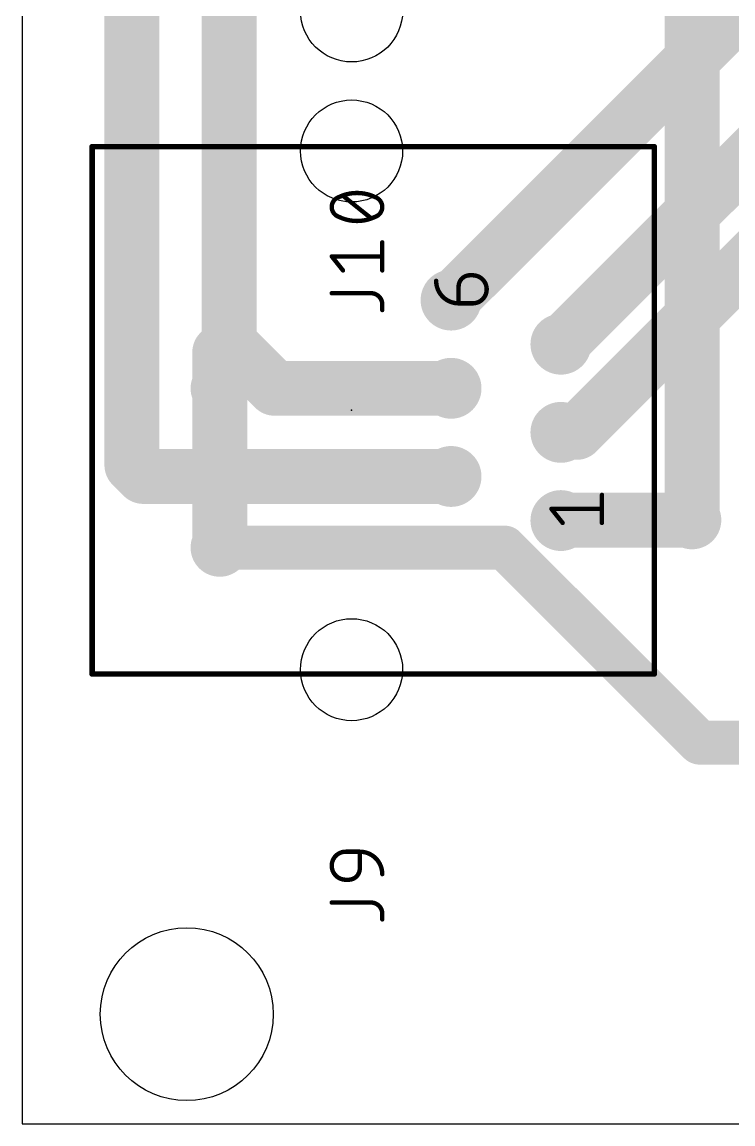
# Model space of a CAD drawing. Extents: x -1.3 to 90, y -14.6 to 68.6.
# Drawn here: x -1.27 to 15.17, y -12.7 to 12.79 of the extents above; entities that cross this region are included whole.
import ezdxf

# ---------------------------------------------------------------- set-up
doc = ezdxf.new("R2010")
doc.units = 0
for name, color, linetype in [('1', 22, 'CONTINUOUS'), ('16', 175, 'CONTINUOUS'), ('17', 82, 'CONTINUOUS'), ('18', 82, 'CONTINUOUS'), ('20', 30, 'CONTINUOUS'), ('21', 253, 'CONTINUOUS'), ('23', 7, 'CONTINUOUS'), ('25', 253, 'CONTINUOUS'), ('51', 253, 'CONTINUOUS')]:
    doc.layers.add(name, color=color, linetype=linetype)

# ---------------------------------------------------------------- blocks, each defined once
blk = doc.blocks.new('ROUNDP')
at = {"const_width": 0.5}
blk.add_lwpolyline([(0, -0.25, 1), (0, 0.25, 1), (0, -0.25)], format="xyb", dxfattribs=at)
blk = doc.blocks.new('ROUNDV')
at = {"const_width": 0.5}
blk.add_lwpolyline([(0, -0.25, 1), (0, 0.25, 1), (0, -0.25)], format="xyb", dxfattribs=at)

msp = doc.modelspace()

# ---------------------------------------------------------------- linework, layer by layer
at = {"layer": '1', "const_width": 1.27}
for points in [[(14.224, 14.478), (14.224, 1.27)], [(3.302, 4.318), (3.302, 0.635)]]:
    msp.add_lwpolyline(points, dxfattribs=at)
at = {"layer": '1', "const_width": 0.635}
for points in [[(3.6195, 4.318, 1), (2.9845, 4.318)], [(13.9065, 1.27, 1), (14.5415, 1.27)], [(2.9845, 0.635, 1), (3.6195, 0.635)]]:
    msp.add_lwpolyline(points, format="xyb", dxfattribs=at)
at = {"layer": '16'}
for points, const_width in [([(11.19, 5.34), (24.9, 19.05)], 1.27), ([(1.27, 17.78), (1.27, 2.54)], 1.27), ([(8.65, 6.36), (18.925, 16.635)], 1.27), ([(3.519, 5.371), (3.519, 14.2226)], 1.27), ([(16.256, 8.001), (11.555, 3.3)], 1.27), ([(3.302, 5.154), (3.519, 5.371)], 1.27), ([(4.57, 4.32), (3.519, 5.371)], 1.27), ([(3.302, 4.318), (3.302, 5.154)], 1.27), ([(8.65, 4.32), (4.57, 4.32)], 1.27), ([(11.555, 3.3), (11.19, 3.3)], 1.27), ([(1.53, 2.28), (1.27, 2.54)], 1.27), ([(8.65, 2.28), (1.53, 2.28)], 1.27), ([(11.19, 1.26), (11.2, 1.27)], 1.27), ([(11.2, 1.27), (14.224, 1.27)], 1.27), ([(3.302, 0.635), (9.8854, 0.635)], 1.016), ([(9.8854, 0.635), (14.3984, -3.878)], 1.016), ([(14.3984, -3.878), (18.034, -3.878)], 1.016)]:
    msp.add_lwpolyline(points, dxfattribs=dict(at, const_width=const_width))
for points, const_width in [([(8.4255, 6.5845, 1), (8.8745, 6.1355)], 0.635), ([(3.7435, 5.5955, 1), (3.2945, 5.1465)], 0.635), ([(3.7435, 5.1465, 1), (3.2945, 5.5955)], 0.635), ([(10.9655, 5.5645, 1), (11.4145, 5.1155)], 0.635), ([(3.6195, 5.154, 1), (2.9845, 5.154)], 0.635), ([(3.0775, 5.3785, 1), (3.5265, 4.9295)], 0.635), ([(3.2015, 5.371, 1), (3.8365, 5.371)], 0.635), ([(4.57, 4.6375, 1), (4.57, 4.0025)], 0.635), ([(4.3455, 4.0955, 1), (4.7945, 4.5445)], 0.635), ([(8.65, 4.0025, 1), (8.65, 4.6375)], 0.635), ([(2.9845, 4.318, 1), (3.6195, 4.318)], 0.635), ([(11.19, 3.6175, 1), (11.19, 2.9825)], 0.635), ([(11.3305, 3.5245, 1), (11.7795, 3.0755)], 0.635), ([(11.555, 2.9825, 1), (11.555, 3.6175)], 0.635), ([(1.4945, 2.7645, 1), (1.0455, 2.3155)], 0.635), ([(0.9525, 2.54, 1), (1.5875, 2.54)], 0.635), ([(1.53, 2.5975, 1), (1.53, 1.9625)], 0.635), ([(1.3055, 2.0555, 1), (1.7545, 2.5045)], 0.635), ([(8.65, 1.9625, 1), (8.65, 2.5975)], 0.635), ([(10.9655, 1.4845, 1), (11.4145, 1.0355)], 0.635), ([(11.2, 1.5875, 1), (11.2, 0.9525)], 0.635), ([(11.4245, 1.0455, 1), (10.9755, 1.4945)], 0.635), ([(14.224, 0.9525, 1), (14.224, 1.5875)], 0.635), ([(3.302, 0.889, 1), (3.302, 0.381)], 0.508), ([(10.065, 0.8146, 1), (9.7058, 0.4554)], 0.508), ([(9.8854, 0.381, 1), (9.8854, 0.889)], 0.508), ([(14.3984, -3.624, 1), (14.3984, -4.132)], 0.508), ([(14.2188, -4.0576, 1), (14.578, -3.6984)], 0.508)]:
    msp.add_lwpolyline(points, format="xyb", dxfattribs=dict(at, const_width=const_width))
at = {"layer": '20'}
for p, q in [((-1.27, 68.57), (-1.27, -12.7)), ((-1.27, -12.7), (89.84, -12.7))]:
    msp.add_line(p, q, dxfattribs=at)
for centre, radius in [((6.35, 13.05), 1.18), ((6.35, 9.81), 1.18), ((6.35, -2.19), 1.18), ((2.54, -10.16), 2)]:
    msp.add_circle(centre, radius, dxfattribs=at)
at = {"layer": '21', "const_width": 0.0635}
for points in [[(0.35, 9.9418, 1), (0.35, 9.8782)], [(0.3818, 9.91, 1), (0.3183, 9.91)], [(13.3818, 9.91, 1), (13.3183, 9.91)], [(13.35, 9.8782, 1), (13.35, 9.9418)], [(0.35, -2.2582, 1), (0.35, -2.3218)], [(0.3183, -2.29, 1), (0.3818, -2.29)], [(13.3183, -2.29, 1), (13.3818, -2.29)], [(13.35, -2.3218, 1), (13.35, -2.2582)]]:
    msp.add_lwpolyline(points, format="xyb", dxfattribs=at)
at = {"layer": '21', "const_width": 0.127}
for points in [[(0.35, -2.29), (0.35, 9.91)], [(0.35, 9.91), (13.35, 9.91)], [(13.35, 9.91), (13.35, -2.29)], [(13.35, -2.29), (0.35, -2.29)]]:
    msp.add_lwpolyline(points, dxfattribs=at)
at = {"layer": '23'}
msp.add_point((6.35, 3.81), dxfattribs=at)
at = {"layer": '25'}
for points, const_width in [([(6.0531, 8.7418, 0.3205), (5.8908, 8.5146)], 0.1016), ([(6.0419, 8.7647, 1), (6.0642, 8.719)], 0.0508), ([(6.475, 8.8392, 0.1139), (6.0531, 8.7418)], 0.1016), ([(6.0613, 8.7178, 1), (6.0448, 8.7659)], 0.0508), ([(6.1663, 8.7941, 1), (6.1346, 8.7545)], 0.0508), ([(6.8969, 8.7418, 0.1139), (6.475, 8.8392)], 0.1016), ([(6.475, 8.8646, 1), (6.475, 8.8138)], 0.0508), ([(6.475, 8.8138, 1), (6.475, 8.8646)], 0.0508), ([(6.9052, 8.7659, 1), (6.8887, 8.7178)], 0.0508), ([(7.0592, 8.5146, 0.3205), (6.8969, 8.7418)], 0.1016), ([(6.8858, 8.719, 1), (6.9081, 8.7647)], 0.0508), ([(5.8908, 8.5146, 0.3205), (6.0531, 8.2875)], 0.1016), ([(5.9162, 8.5146, 1), (5.8654, 8.5146)], 0.0508), ([(5.8654, 8.5146, 1), (5.9162, 8.5146)], 0.0508), ([(6.8969, 8.2875, 0.3205), (7.0592, 8.5146)], 0.1016), ([(7.0846, 8.5146, 1), (7.0338, 8.5146)], 0.0508), ([(7.0338, 8.5146, 1), (7.0846, 8.5146)], 0.0508), ([(6.0642, 8.3103, 1), (6.0419, 8.2646)], 0.0508), ([(6.0531, 8.2875, 0.1139), (6.475, 8.1901)], 0.1016), ([(6.0448, 8.2634, 1), (6.0613, 8.3115)], 0.0508), ([(6.475, 8.1901, 0.1139), (6.8969, 8.2875)], 0.1016), ([(6.475, 8.2155, 1), (6.475, 8.1647)], 0.0508), ([(6.475, 8.1647, 1), (6.475, 8.2155)], 0.0508), ([(6.7837, 8.2352, 1), (6.8154, 8.2748)], 0.0508), ([(6.8887, 8.3115, 1), (6.9052, 8.2634)], 0.0508), ([(6.9081, 8.2646, 1), (6.8858, 8.3103)], 0.0508), ([(7.0846, 7.6962, 1), (7.0338, 7.6962)], 0.0508), ([(5.9106, 7.3875, 1), (5.871, 7.3558)], 0.0508), ([(5.8908, 7.397, 1), (5.8908, 7.3462)], 0.0508), ([(7.0592, 7.3462, 1), (7.0592, 7.397)], 0.0508), ([(6.1306, 7.0312, 1), (6.1703, 7.063)], 0.0508), ([(7.0338, 7.0471, 1), (7.0846, 7.0471)], 0.0508), ([(5.8908, 6.5452, 1), (5.8908, 6.4944)], 0.0508), ([(7.0592, 6.2601, 0.4142), (6.7996, 6.5198)], 0.1016), ([(6.7996, 6.5452, 1), (6.7996, 6.4944)], 0.0508), ([(6.7996, 6.4944, 1), (6.7996, 6.5452)], 0.0508), ([(7.0846, 6.2601, 1), (7.0338, 6.2601)], 0.0508), ([(7.0338, 6.2601, 1), (7.0846, 6.2601)], 0.0508), ([(7.0338, 6.1303, 1), (7.0846, 6.1303)], 0.0508), ([(6.2154, -6.4008, 1), (6.2154, -7.0499)], 0.1016), ([(6.2154, -6.3754, 1), (6.2154, -6.4262)], 0.0508), ([(6.2154, -6.4262, 1), (6.2154, -6.3754)], 0.0508), ([(6.5653, -6.4008, 1), (6.5145, -6.4008)], 0.0508), ([(7.0592, -6.9201, 0.4142), (6.5399, -6.4008)], 0.1016), ([(6.5399, -6.3754, 1), (6.5399, -6.4262)], 0.0508), ([(6.5399, -6.4262, 1), (6.5399, -6.3754)], 0.0508), ([(6.2803, -7.0499, 0.4142), (6.5399, -6.7903)], 0.1016), ([(6.5653, -6.7903, 1), (6.5145, -6.7903)], 0.0508), ([(6.5145, -6.7903, 1), (6.5653, -6.7903)], 0.0508), ([(6.2154, -7.0245, 1), (6.2154, -7.0753)], 0.0508), ([(6.2154, -7.0753, 1), (6.2154, -7.0245)], 0.0508), ([(6.2803, -7.0245, 1), (6.2803, -7.0753)], 0.0508), ([(6.2803, -7.0753, 1), (6.2803, -7.0245)], 0.0508), ([(7.0338, -6.9201, 1), (7.0846, -6.9201)], 0.0508), ([(5.8908, -7.5518, 1), (5.8908, -7.6027)], 0.0508), ([(6.7996, -7.5518, 1), (6.7996, -7.6027)], 0.0508), ([(7.0592, -7.8369, 0.4142), (6.7996, -7.5773)], 0.1016), ([(6.7996, -7.6027, 1), (6.7996, -7.5518)], 0.0508), ([(7.0846, -7.8369, 1), (7.0338, -7.8369)], 0.0508), ([(7.0338, -7.8369, 1), (7.0846, -7.8369)], 0.0508), ([(7.0338, -7.9667, 1), (7.0846, -7.9667)], 0.0508)]:
    msp.add_lwpolyline(points, format="xyb", dxfattribs=dict(at, const_width=const_width))
at = {"layer": '25', "const_width": 0.1016}
for points in [[(6.7996, 8.255), (6.1504, 8.7743)], [(7.0592, 7.0471), (7.0592, 7.6962)], [(6.1504, 7.0471), (5.8908, 7.3716)], [(5.8908, 7.3716), (7.0592, 7.3716)], [(5.8908, 6.5198), (6.7996, 6.5198)], [(7.0592, 6.2601), (7.0592, 6.1303)], [(6.2154, -6.4008), (6.5399, -6.4008)], [(6.5399, -6.4008), (6.5399, -6.7903)], [(6.2803, -7.0499), (6.2154, -7.0499)], [(5.8908, -7.5773), (6.7996, -7.5773)], [(7.0592, -7.8369), (7.0592, -7.9667)]]:
    msp.add_lwpolyline(points, dxfattribs=at)
at = {"layer": '51'}
for points, const_width in [([(0.35, 9.9418, 1), (0.35, 9.8782)], 0.0635), ([(0.3818, 9.91, 1), (0.3183, 9.91)], 0.0635), ([(13.3818, 9.91, 1), (13.3183, 9.91)], 0.0635), ([(13.35, 9.8782, 1), (13.35, 9.9418)], 0.0635), ([(9.0847, 6.9342, 0.4142), (8.8251, 6.6746)], 0.1016), ([(9.0847, 6.9596, 1), (9.0847, 6.9088)], 0.0508), ([(9.0847, 6.9088, 1), (9.0847, 6.9596)], 0.0508), ([(9.1496, 6.2851, 1), (9.1496, 6.9342)], 0.1016), ([(9.1496, 6.9596, 1), (9.1496, 6.9088)], 0.0508), ([(9.1496, 6.9088, 1), (9.1496, 6.9596)], 0.0508), ([(8.3058, 6.8044, 0.4142), (8.8251, 6.2851)], 0.1016), ([(8.3312, 6.8044, 1), (8.2804, 6.8044)], 0.0508), ([(8.8505, 6.6746, 1), (8.7997, 6.6746)], 0.0508), ([(8.7997, 6.6746, 1), (8.8505, 6.6746)], 0.0508), ([(8.8251, 6.3105, 1), (8.8251, 6.2597)], 0.0508), ([(8.7997, 6.2851, 1), (8.8505, 6.2851)], 0.0508), ([(8.8251, 6.2597, 1), (8.8251, 6.3105)], 0.0508), ([(9.1496, 6.3105, 1), (9.1496, 6.2597)], 0.0508), ([(9.1496, 6.2597, 1), (9.1496, 6.3105)], 0.0508), ([(12.1646, 1.8542, 1), (12.1138, 1.8542)], 0.0508), ([(10.9906, 1.5455, 1), (10.951, 1.5138)], 0.0508), ([(10.9708, 1.555, 1), (10.9708, 1.5042)], 0.0508), ([(12.1392, 1.5042, 1), (12.1392, 1.555)], 0.0508), ([(11.2106, 1.1892, 1), (11.2503, 1.221)], 0.0508), ([(12.1138, 1.2051, 1), (12.1646, 1.2051)], 0.0508), ([(0.35, -2.2582, 1), (0.35, -2.3218)], 0.0635), ([(0.3183, -2.29, 1), (0.3818, -2.29)], 0.0635), ([(13.3183, -2.29, 1), (13.3818, -2.29)], 0.0635), ([(13.35, -2.3218, 1), (13.35, -2.2582)], 0.0635)]:
    msp.add_lwpolyline(points, format="xyb", dxfattribs=dict(at, const_width=const_width))
for points, const_width in [([(0.35, -2.29), (0.35, 9.91)], 0.127), ([(0.35, 9.91), (13.35, 9.91)], 0.127), ([(13.35, 9.91), (13.35, -2.29)], 0.127), ([(9.0847, 6.9342), (9.1496, 6.9342)], 0.1016), ([(8.8251, 6.2851), (8.8251, 6.6746)], 0.1016), ([(9.1496, 6.2851), (8.8251, 6.2851)], 0.1016), ([(12.1392, 1.2051), (12.1392, 1.8542)], 0.1016), ([(11.2304, 1.2051), (10.9708, 1.5296)], 0.1016), ([(10.9708, 1.5296), (12.1392, 1.5296)], 0.1016), ([(13.35, -2.29), (0.35, -2.29)], 0.127)]:
    msp.add_lwpolyline(points, dxfattribs=dict(at, const_width=const_width))

# ---------------------------------------------------------------- block references
at = {"layer": '17', "xscale": 1.408, "yscale": 1.408, "rotation": 270}
for p in [(8.65, 6.36), (8.65, 6.36), (11.19, 5.34), (11.19, 5.34), (8.65, 4.32), (8.65, 4.32), (11.19, 3.3), (11.19, 3.3), (8.65, 2.28), (8.65, 2.28), (11.19, 1.26), (11.19, 1.26)]:
    msp.add_blockref('ROUNDP', p, dxfattribs=at)
at = {"layer": '18', "xscale": 1.35, "yscale": 1.35}
for p in [(3.302, 4.318), (3.302, 4.318), (14.224, 1.27), (14.224, 1.27), (3.302, 0.635), (3.302, 0.635)]:
    msp.add_blockref('ROUNDV', p, dxfattribs=at)

doc.saveas('drawing.dxf')
